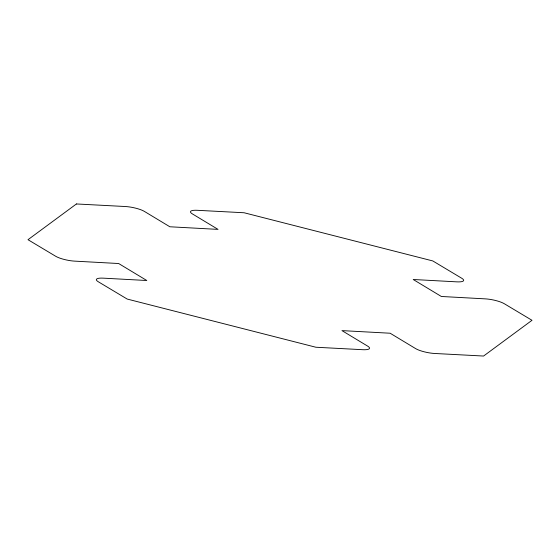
<?xml version="1.0" encoding="UTF-8"?>
<svg xmlns="http://www.w3.org/2000/svg" width="560" height="560" viewBox="0 0 560 560"><rect width="100%" height="100%" fill="white"/><g stroke="black" fill="none" stroke-linecap="round" stroke-linejoin="round"><path stroke-width="0.84" d="M76.426 203.959L28 239.701L55.692 256.27A14.189 3.262 11.6 0 0 74.69 261.135L118.65 263.522L146.811 280.511L103.236 278.152A14.189 3.262 11.6 0 0 98.28 281.757L127.19 299.054L315.889 347.242L362.705 349.699A14.189 3.262 11.6 0 0 367.633 346.108L341.95 330.61L390.145 333.228L415.604 348.586A14.189 3.262 11.6 0 0 434.7 353.479L483.574 356.041L532 320.299L504.308 303.73A14.189 3.262 11.6 0 0 485.31 298.865L441.35 296.478L413.189 279.489L456.764 281.848A14.189 3.262 11.6 0 0 461.72 278.243L432.81 260.946L244.111 212.758L197.295 210.301A14.189 3.262 11.6 0 0 192.367 213.892L218.05 229.39L169.855 226.772L144.396 211.414A14.189 3.262 11.6 0 0 125.3 206.521L76.426 203.959"/></g></svg>
